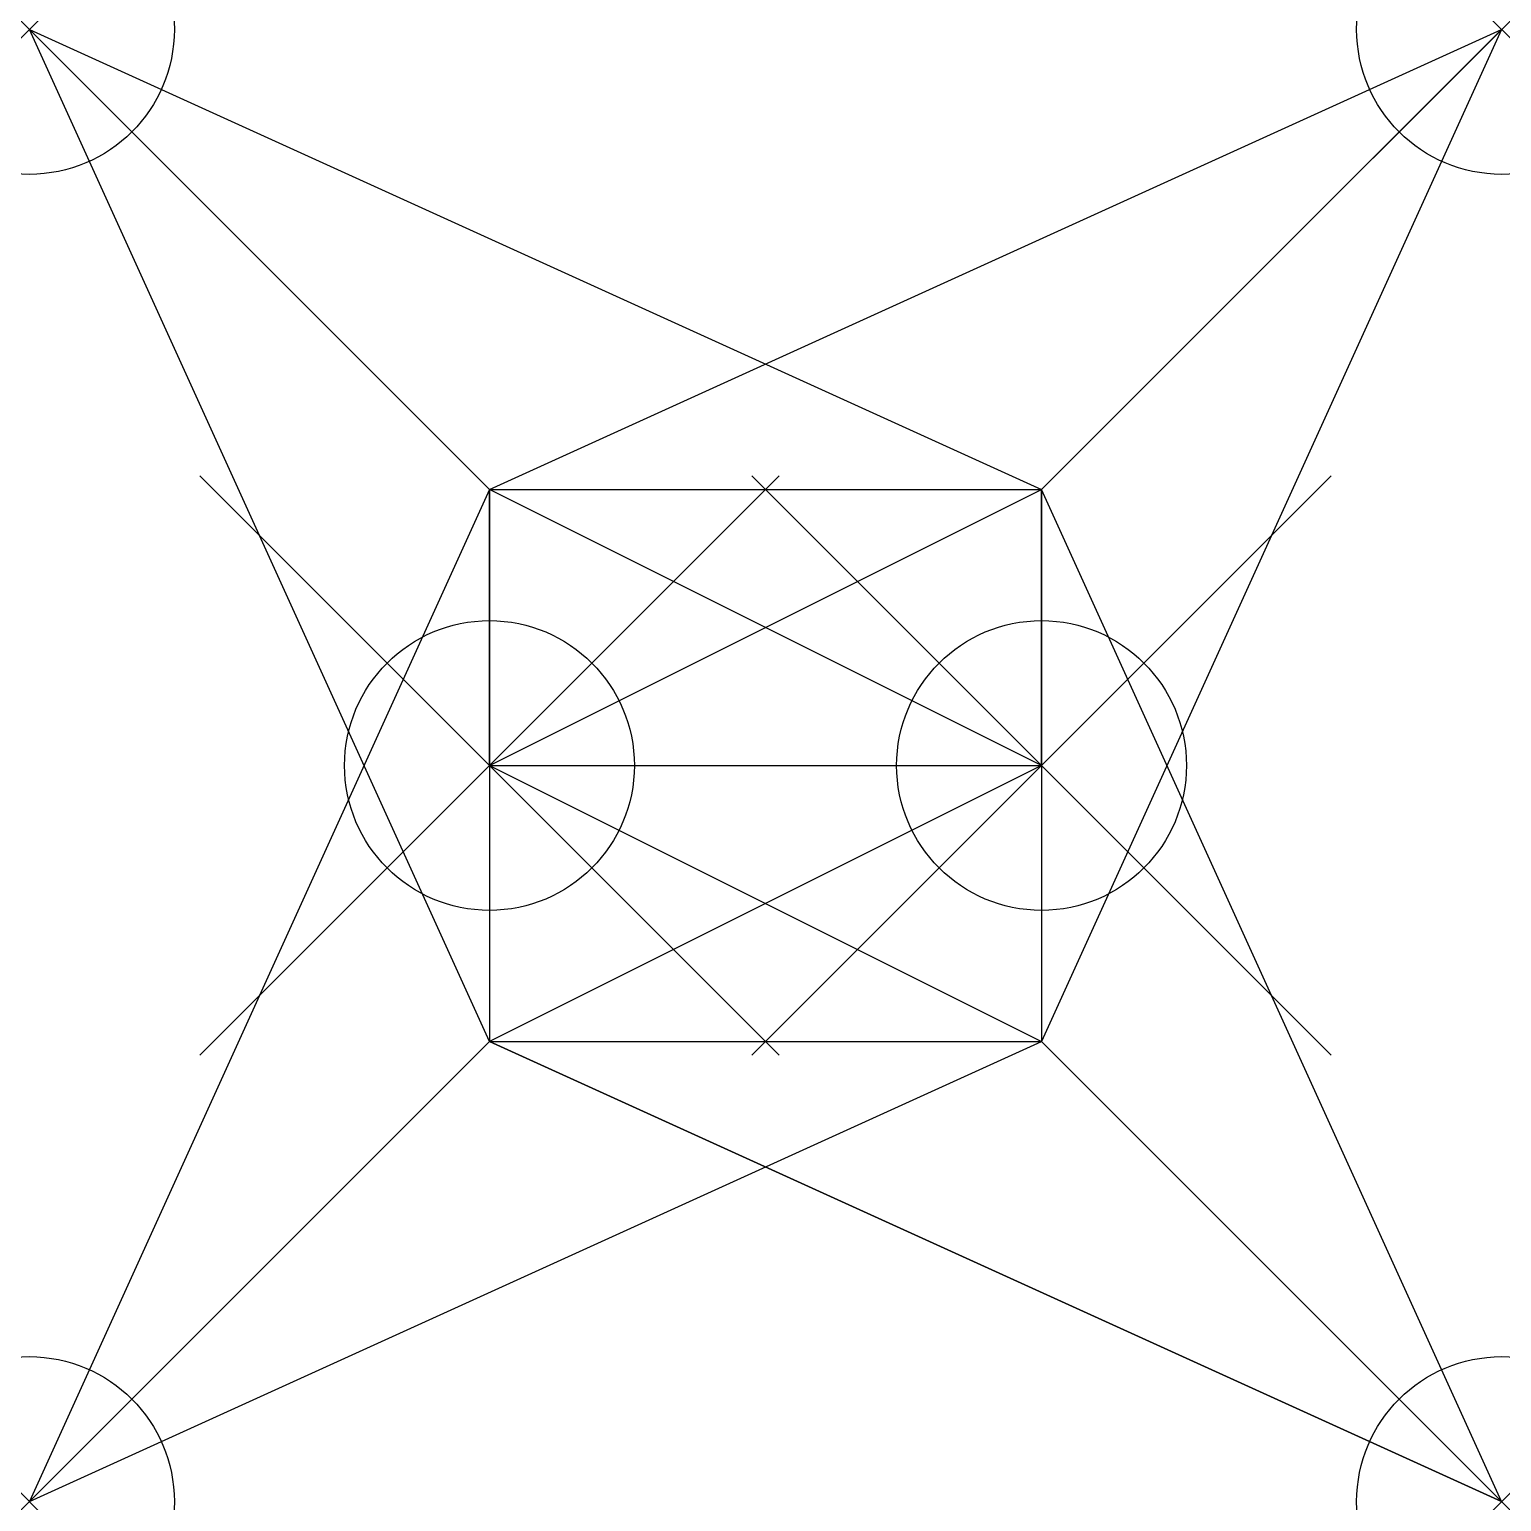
# Model space of a CAD drawing. Header units: millimetres. Extents: x -2.54 to 2.54, y -2.54 to 2.54.
import ezdxf

# ---------------------------------------------------------------- set-up
doc = ezdxf.new("R2010")
doc.units = ezdxf.units.MM
doc.header["$PDMODE"] = 35
for name, color, linetype in [('00x01x00x00x01', 50, 'Continuous'), ('00x01x01x00x00', 30, 'Continuous'), ('01x02x00x01x00', 150, 'Continuous')]:
    doc.layers.add(name, color=color, linetype=linetype)

msp = doc.modelspace()

# ---------------------------------------------------------------- linework, layer by layer
at = {"layer": '00x01x00x00x01'}
for p in [(-2.54, 2.54), (2.54, 2.54), (-2.54, -2.54), (2.54, -2.54)]:
    msp.add_point(p, dxfattribs=at)
at = {"layer": '00x01x01x00x00'}
for p in [(-0.9525, 0, 5.08), (0.9525, 0, 5.08)]:
    msp.add_point(p, dxfattribs=at)
at = {"layer": '01x02x00x01x00'}
for p, q in [((-0.9525, 0.9525, 2.54), (-2.54, 2.54)), ((-0.9525, -0.9525, 2.54), (-2.54, 2.54)), ((-2.54, 2.54), (0.9525, 0.9525, 2.54)), ((-0.9525, 0.9525, 2.54), (2.54, 2.54)), ((2.54, 2.54), (0.9525, -0.9525, 2.54)), ((2.54, 2.54), (0.9525, 0.9525, 2.54)), ((-0.9525, 0.9525, 2.54), (-2.54, -2.54)), ((-0.9525, 0, 5.08), (0.9525, 0.9525, 2.54)), ((-0.9525, 0, 5.08), (-0.9525, 0.9525, 2.54)), ((0.9525, 0, 5.08), (-0.9525, 0.9525, 2.54)), ((-0.9525, 0.9525, 2.54), (-0.9525, -0.9525, 2.54)), ((-0.9525, 0.9525, 2.54), (0.9525, 0.9525, 2.54)), ((0.9525, 0, 5.08), (0.9525, 0.9525, 2.54)), ((0.9525, 0.9525, 2.54), (0.9525, -0.9525, 2.54)), ((2.54, -2.54), (0.9525, 0.9525, 2.54)), ((-0.9525, 0, 5.08), (0.9525, 0, 5.08)), ((-0.9525, 0, 5.08), (0.9525, -0.9525, 2.54)), ((-0.9525, 0, 5.08), (-0.9525, -0.9525, 2.54)), ((0.9525, 0, 5.08), (-0.9525, -0.9525, 2.54)), ((0.9525, 0, 5.08), (0.9525, -0.9525, 2.54)), ((-0.9525, -0.9525, 2.54), (-2.54, -2.54)), ((-2.54, -2.54), (0.9525, -0.9525, 2.54)), ((-0.9525, -0.9525, 2.54), (0.9525, -0.9525, 2.54)), ((-0.9525, -0.9525, 2.54), (2.54, -2.54)), ((2.54, -2.54), (-0.9525, -0.9525, 2.54)), ((2.54, -2.54), (0.9525, -0.9525, 2.54))]:
    msp.add_line(p, q, dxfattribs=at)

doc.saveas('drawing.dxf')
